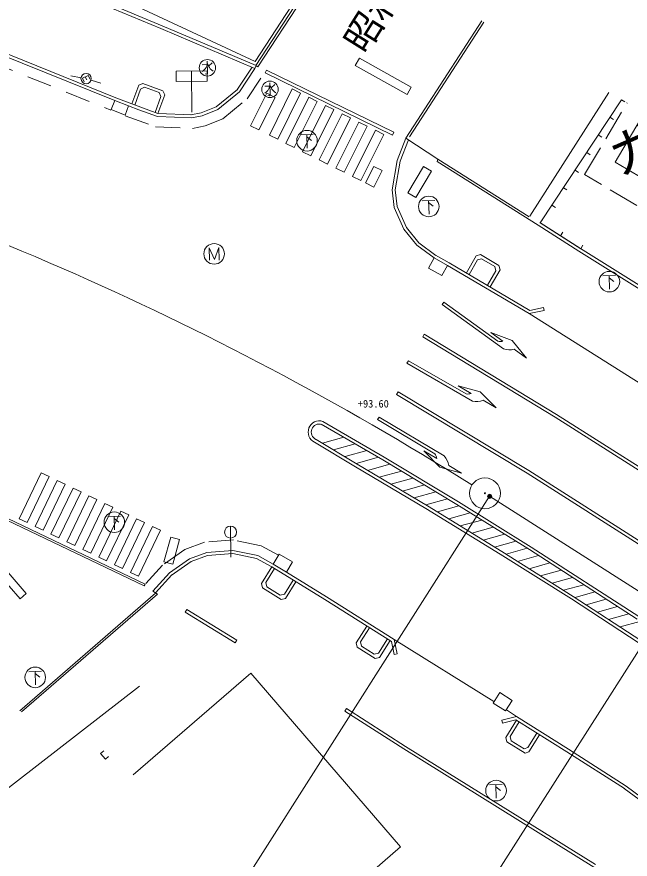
# Model space of a CAD drawing. Units: millimetres, scale not verified. Extents: x 40000 to 680000, y 20000 to 380000.
# Drawn here: x 238339 to 267990, y 269779 to 310468 of the extents above; entities that cross this region are included whole.
import ezdxf
from ezdxf.enums import TextEntityAlignment as Align

# ---------------------------------------------------------------- set-up
doc = ezdxf.new("R2010")
doc.units = ezdxf.units.MM
doc.header["$LTSCALE"] = 1000
doc.linetypes.add('USER1', pattern=[2, 1.2, -0.8])
doc.linetypes.add('USER3', pattern=[2, 1.5, -0.5])
for name, color, linetype, lineweight in [('S-BGD', 1, 'Continuous', 13), ('S-BGD-HTXT', 6, 'Continuous', 13), ('S-BMK', 2, 'Continuous', 13)]:
    doc.layers.add(name, color=color, linetype=linetype, lineweight=lineweight)
doc.styles.add('ＭＳ ゴシック', font='')
doc.styles.get('ＭＳ ゴシック').set_extended_font_data('MS Gothic')

# ---------------------------------------------------------------- blocks, each defined once
blk = doc.blocks.new('BUHIN4')
at = {"layer": 'S-BGD'}
blk.add_line((-297, -153), (-81, -58), dxfattribs=at)
for points in [[(-57, -204), (-94, 20), (-114, 82), (-167, 174), (-217, 240)], [(-87, -310), (75, 266), (93, 279), (114, 286), (185, 251)], [(193, -216), (-42, -150), (11, -80), (59, -27), (120, 20), (197, 59), (297, 95)]]:
    blk.add_lwpolyline(points, dxfattribs=at)
blk.add_circle((0, 0), 398, dxfattribs=at)
blk = doc.blocks.new('BUHIN5')
at = {"layer": 'S-BGD'}
blk.add_lwpolyline([(309, 230), (144, -357), (75, 267), (-306, -231), (-141, 357)], dxfattribs=at)
blk.add_circle((0, 0), 498, dxfattribs=at)
blk = doc.blocks.new('BUHIN7')
at = {"layer": 'S-BGD'}
for p, q in [((-51, -180), (-207, 58)), ((-77, -274), (99, 351)), ((216, -357), (-371, -192))]:
    blk.add_line(p, q, dxfattribs=at)
blk.add_circle((0, 0), 498, dxfattribs=at)
blk = doc.blocks.new('BUHIN41')
at = {"layer": 'S-BGD'}
blk.add_line((12, -97), (-8, 67), dxfattribs=at)
blk.add_lwpolyline([(-173, 77), (-149, -117), (154, -79), (129, 114)], dxfattribs=at)
blk.add_circle((0, 0), 249, dxfattribs=at)
blk = doc.blocks.new('BUHIN157')
at = {"layer": 'S-BMK'}
for radius in [746, 22.5]:
    blk.add_circle((0, 0), radius, dxfattribs=at)
blk = doc.blocks.new('BUHIN156')
at = {"layer": 'S-BGD'}
for radius in [100, 87.5, 75, 62.5, 50, 37.5, 25, 12.5]:
    blk.add_circle((0, 0), radius, dxfattribs=at)
blk = doc.blocks.new('BUHIN187')
at = {"layer": 'S-BGD'}
blk.add_line((0, 0), (-184, -79), dxfattribs=at)
blk = doc.blocks.new('BUHIN188')
at = {"layer": 'S-BGD'}
blk.add_line((0, 0), (-126, 155), dxfattribs=at)
blk = doc.blocks.new('BUHIN189')
at = {"layer": 'S-BGD'}
blk.add_line((0, 0), (-153, -128), dxfattribs=at)

msp = doc.modelspace()

# ---------------------------------------------------------------- linework, layer by layer
at = {"layer": 'S-BGD'}
for p, q in [((249856, 308305), (253747, 314257)), ((249887, 308119), (253874, 314189)), ((249983, 308047), (253978, 314130)), ((242725, 311641), (249856, 308305)), ((242494, 311066), (245301, 309901)), ((242551, 311204), (245358, 310040)), ((260818, 310274), (257147, 304604)), ((260922, 310215), (257329, 304664)), ((245301, 309901), (249849, 307973)), ((245359, 310039), (249907, 308111)), ((243125, 306561), (237246, 308933)), ((243069, 306422), (237192, 308793)), ((254898, 308471), (254702, 308122)), ((257407, 307063), (254898, 308471)), ((248971, 306929), (249708, 308032)), ((249849, 307973), (249907, 308111)), ((249983, 308047), (249903, 308100)), ((257211, 306715), (254702, 308122)), ((241442, 307529), (240950, 307620)), ((246791, 307852), (246805, 305857)), ((249096, 306845), (249849, 307973)), ((250404, 307891), (250338, 307756)), ((256503, 304759), (250338, 307756)), ((256569, 304894), (250404, 307891)), ((241927, 307410), (242405, 307264)), ((244428, 307255), (244236, 307166)), ((245404, 306899), (244428, 307255)), ((244236, 307166), (243905, 306261)), ((244325, 306973), (244046, 306209)), ((244518, 307063), (244325, 306973)), ((245212, 306809), (244518, 307063)), ((245212, 306809), (245301, 306617)), ((245404, 306899), (245494, 306706)), ((247971, 306115), (249001, 306961)), ((248048, 305984), (249096, 306845)), ((251652, 306983), (250546, 304753)), ((252054, 306783), (251652, 306983)), ((257407, 307063), (257211, 306715)), ((263143, 300844), (266957, 306812)), ((243069, 306422), (242901, 305984)), ((243743, 306163), (243069, 306422)), ((243743, 306163), (243069, 306422)), ((243905, 306261), (243122, 306562)), ((245022, 305853), (245301, 306617)), ((245163, 305801), (245494, 306706)), ((250424, 306778), (249643, 305203)), ((250046, 305003), (250827, 306578)), ((250827, 306578), (250424, 306778)), ((250949, 304553), (252054, 306783)), ((252457, 306584), (251351, 304354)), ((252859, 306384), (252457, 306584)), ((263645, 300514), (267571, 306466)), ((242901, 305984), (243575, 305725)), ((243575, 305725), (243743, 306163)), ((243743, 306163), (244241, 305974)), ((243905, 306261), (245163, 305801)), ((247256, 305830), (247971, 306115)), ((247299, 305685), (248048, 305984)), ((251754, 304154), (252859, 306384)), ((253262, 306185), (252156, 303954)), ((252559, 303755), (253664, 305985)), ((253664, 305985), (253262, 306185)), ((244241, 305974), (245136, 305656)), ((245136, 305656), (246788, 305582)), ((245165, 305805), (246795, 305732)), ((246758, 305729), (247256, 305830)), ((246788, 305582), (247299, 305685)), ((252961, 303555), (254067, 305785)), ((254469, 305586), (253364, 303356)), ((254469, 305586), (254067, 305785)), ((267260, 303450), (268682, 305839)), ((250046, 305003), (249643, 305203)), ((253766, 303156), (254872, 305386)), ((255274, 305187), (254169, 302957)), ((255274, 305187), (254872, 305386)), ((254571, 302757), (255677, 304987)), ((254974, 302557), (256079, 304788)), ((256079, 304788), (255677, 304987)), ((256569, 304894), (256503, 304759)), ((250949, 304553), (250546, 304753)), ((251754, 304154), (251351, 304354)), ((257147, 304604), (256727, 303533)), ((257276, 304520), (256872, 303493)), ((257147, 304604), (258689, 303594)), ((252559, 303755), (252156, 303954)), ((253364, 303356), (252961, 303555)), ((258689, 303594), (258655, 303480)), ((263108, 300807), (258689, 303594)), ((254169, 302957), (253766, 303156)), ((255593, 303242), (255198, 302444)), ((255996, 303042), (255593, 303242)), ((256727, 303533), (256483, 302109)), ((256872, 303493), (256634, 302104)), ((257245, 301963), (258000, 303246)), ((258388, 303017), (258000, 303246)), ((263544, 300400), (258655, 303480)), ((271128, 301148), (267260, 303450)), ((254974, 302557), (254571, 302757)), ((255996, 303042), (255601, 302245)), ((257633, 301735), (258388, 303017)), ((255601, 302245), (255198, 302444)), ((256483, 302109), (256576, 301263)), ((256634, 302104), (256722, 301303)), ((257633, 301735), (257245, 301963)), ((256576, 301263), (257051, 300205)), ((256722, 301303), (257180, 300284)), ((257180, 300284), (257781, 299547)), ((265509, 299149), (263544, 300400)), ((265589, 299275), (263626, 300526)), ((263645, 300514), (265601, 299267)), ((257051, 300205), (257677, 299437)), ((257781, 299547), (258600, 298943)), ((257677, 299437), (258511, 298822)), ((268602, 297211), (265509, 299149)), ((268682, 297338), (265589, 299275)), ((258236, 298330), (258511, 298822)), ((258511, 298822), (259157, 298461)), ((258511, 298822), (259157, 298461)), ((258584, 298953), (259232, 298591)), ((260552, 298929), (260072, 298097)), ((260606, 298722), (260201, 298020)), ((260756, 298983), (260552, 298929)), ((260810, 298776), (260606, 298722)), ((261644, 298460), (260756, 298983)), ((261439, 298405), (260810, 298776)), ((258882, 297969), (258236, 298330)), ((259157, 298461), (258882, 297969)), ((259157, 298461), (263114, 296130)), ((259232, 298591), (263140, 296289)), ((261218, 297422), (261698, 298254)), ((261493, 298199), (261439, 298405)), ((261698, 298254), (261644, 298460)), ((261088, 297498), (261493, 298199)), ((258987, 296690), (258903, 296573)), ((261599, 294800), (258987, 296690)), ((258903, 296573), (261866, 294429)), ((263114, 296130), (263829, 296286)), ((263140, 296289), (263797, 296433)), ((263797, 296433), (263829, 296286)), ((263114, 296130), (269065, 292376)), ((258037, 295133), (257959, 295005)), ((257959, 295005), (264356, 291133)), ((258037, 295133), (264435, 291261)), ((262282, 294841), (261255, 295227)), ((261255, 295227), (261840, 294804)), ((262970, 293986), (262282, 294841)), ((262970, 293986), (262386, 294409)), ((257268, 293856), (257196, 293731)), ((260063, 292249), (257268, 293856)), ((257196, 293731), (260367, 291908)), ((260738, 292361), (259676, 292638)), ((259676, 292638), (260302, 292279)), ((256774, 292352), (256697, 292223)), ((263016, 288421), (256697, 292223)), ((263095, 288548), (256774, 292352)), ((261512, 291583), (260738, 292361)), ((261512, 291583), (260886, 291943)), ((255781, 291009), (255855, 291133)), ((258550, 289358), (255781, 291009)), ((255855, 291133), (258996, 289261)), ((264356, 291133), (269722, 287732)), ((264435, 291261), (269804, 287857)), ((253058, 290791), (256028, 289068)), ((253133, 290921), (256105, 289198)), ((254150, 290158), (253113, 289869)), ((254715, 288728), (252736, 289921)), ((254793, 288857), (252813, 290050)), ((254694, 289842), (253643, 289549)), ((255255, 289517), (254205, 289224)), ((258784, 288715), (258022, 289505)), ((258022, 289505), (258642, 289136)), ((255817, 289191), (254736, 288890)), ((256028, 289068), (259616, 286913)), ((256105, 289198), (259694, 287041)), ((258119, 286718), (254715, 288728)), ((258197, 286847), (254793, 288857)), ((256373, 288857), (255299, 288558)), ((256930, 288524), (255861, 288226)), ((259841, 288422), (258784, 288715)), ((259841, 288422), (259221, 288791)), ((269606, 284403), (263095, 288548)), ((239521, 288441), (238452, 286219)), ((238837, 286035), (239905, 288256)), ((239521, 288441), (239905, 288256)), ((257486, 288190), (256424, 287894)), ((269524, 284277), (263016, 288421)), ((240289, 288070), (239221, 285850)), ((239606, 285665), (240674, 287885)), ((241058, 287700), (239990, 285480)), ((240289, 288070), (240674, 287885)), ((241058, 287700), (241442, 287515)), ((258043, 287856), (256986, 287561)), ((240374, 285295), (241442, 287515)), ((241827, 287330), (240759, 285110)), ((241827, 287330), (242211, 287145)), ((258600, 287523), (257549, 287229)), ((241143, 284925), (242211, 287145)), ((242595, 286959), (241527, 284740)), ((242595, 286959), (242979, 286774)), ((259156, 287189), (258111, 286897)), ((259616, 286913), (263121, 284729)), ((259694, 287041), (263202, 284855)), ((241912, 284555), (242979, 286774)), ((243364, 286589), (242296, 284370)), ((243364, 286589), (243748, 286404)), ((261704, 284509), (258119, 286718)), ((261782, 284637), (258197, 286847)), ((259708, 286847), (258668, 286557)), ((260259, 286505), (259221, 286215)), ((244495, 282975), (237854, 286150)), ((244538, 283065), (237897, 286240)), ((238837, 286035), (238452, 286219)), ((242681, 284185), (243748, 286404)), ((244132, 286219), (243065, 284000)), ((244132, 286219), (244517, 286034)), ((260811, 286162), (259775, 285874)), ((239606, 285665), (239221, 285850)), ((243449, 283816), (244517, 286034)), ((244901, 285849), (243834, 283631)), ((245285, 285663), (244218, 283446)), ((244901, 285849), (245285, 285663)), ((248665, 285866), (248690, 284370)), ((261362, 285820), (260329, 285532)), ((240374, 285295), (239990, 285480)), ((245439, 284146), (245776, 285340)), ((246209, 285218), (245776, 285340)), ((261913, 285478), (260883, 285191)), ((236786, 284933), (238797, 282613)), ((241143, 284925), (240759, 285110)), ((246209, 285218), (245873, 284024)), ((262465, 285136), (261437, 284849)), ((263202, 284855), (268404, 281501)), ((236484, 284671), (238495, 282351)), ((241912, 284555), (241527, 284740)), ((246691, 284292), (247524, 284597)), ((246761, 284158), (247556, 284449)), ((247524, 284597), (248784, 284693)), ((247556, 284449), (248774, 284542)), ((248774, 284542), (249929, 284304)), ((248784, 284693), (249982, 284446)), ((249982, 284446), (250739, 284025)), ((251029, 284512), (250739, 284025)), ((251662, 284136), (251029, 284512)), ((265158, 282346), (261704, 284509)), ((265238, 282473), (261782, 284637)), ((263016, 284794), (261989, 284507)), ((263562, 284442), (262545, 284159)), ((263121, 284729), (268321, 281376)), ((242681, 284185), (242296, 284370)), ((245439, 284146), (245873, 284024)), ((245716, 283609), (246691, 284292)), ((245802, 283486), (246761, 284158)), ((249929, 284304), (250666, 283894)), ((250739, 284025), (251372, 283648)), ((250739, 284025), (251372, 283648)), ((251372, 283648), (251662, 284136)), ((264107, 284091), (263102, 283810)), ((243449, 283816), (243065, 284000)), ((244218, 283446), (243834, 283631)), ((244912, 282722), (245716, 283609)), ((250660, 283897), (250164, 283092)), ((250794, 283815), (250375, 283136)), ((250666, 283894), (253223, 282318)), ((251372, 283648), (253303, 282445)), ((264653, 283739), (263658, 283462)), ((245036, 282636), (245827, 283508)), ((251694, 283260), (251276, 282581)), ((265198, 283388), (264215, 283113)), ((244538, 283065), (244495, 282975)), ((250164, 283092), (250213, 282886)), ((251119, 282327), (250213, 282886)), ((250424, 282930), (250375, 283136)), ((251070, 282532), (250424, 282930)), ((251822, 283181), (251326, 282376)), ((265744, 283036), (264771, 282765)), ((238478, 276950), (245047, 282629)), ((238495, 282351), (238797, 282613)), ((238570, 276898), (245134, 282573)), ((244912, 282722), (245134, 282573)), ((251276, 282581), (251070, 282532)), ((253303, 282445), (256581, 280388)), ((268505, 280343), (265238, 282473)), ((266289, 282685), (265325, 282416)), ((251326, 282376), (251119, 282327)), ((253223, 282318), (256447, 280295)), ((268422, 280218), (265158, 282346)), ((266835, 282333), (265867, 282063)), ((267380, 281982), (266408, 281710)), ((246559, 281836), (246481, 281708)), ((248894, 280226), (246481, 281708)), ((248973, 280354), (246559, 281836)), ((267926, 281630), (266949, 281358)), ((268463, 281266), (267501, 280998)), ((255260, 281040), (254750, 280226)), ((255387, 280960), (254959, 280277)), ((248973, 280354), (248894, 280226)), ((256254, 280417), (255825, 279733)), ((261406, 277388), (256581, 280388)), ((256581, 280388), (256723, 279699)), ((254750, 280226), (254797, 280020)), ((254797, 280020), (255664, 279476)), ((254959, 280277), (255006, 280070)), ((255618, 279686), (255006, 280070)), ((256381, 280336), (255871, 279523)), ((256447, 280295), (256576, 279669)), ((255825, 279733), (255618, 279686)), ((256723, 279699), (256576, 279669)), ((255871, 279523), (255664, 279476)), ((243957, 273860), (249659, 278766)), ((249659, 278766), (256884, 270369)), ((249659, 278766), (256884, 270369)), ((261369, 277318), (261694, 277822)), ((261694, 277822), (262286, 277441)), ((261962, 276937), (261369, 277318)), ((262286, 277441), (261962, 276937)), ((254280, 277049), (254199, 276923)), ((257053, 275102), (254199, 276923)), ((257134, 275228), (254280, 277049)), ((261788, 276497), (262489, 276662)), ((261823, 276351), (261788, 276497)), ((261823, 276351), (262462, 276502)), ((262490, 276485), (261976, 275655)), ((262182, 275703), (262618, 276405)), ((262462, 276502), (264933, 274957)), ((262489, 276662), (265013, 275084)), ((261976, 275655), (262024, 275448)), ((262182, 275703), (262231, 275497)), ((262870, 275101), (262231, 275497)), ((263479, 275866), (263047, 275168)), ((263607, 275787), (263095, 274961)), ((266239, 269390), (257053, 275102)), ((266318, 269517), (257134, 275228)), ((262918, 274894), (262024, 275448)), ((263047, 275168), (262870, 275101)), ((265013, 275084), (267793, 273312)), ((242619, 274614), (242386, 274885)), ((263095, 274961), (262918, 274894)), ((264933, 274957), (267713, 273186)), ((267704, 273192), (269947, 271522)), ((267793, 273312), (270039, 271640)), ((256884, 270369), (252557, 266645))]:
    msp.add_line(p, q, dxfattribs=at)
at = {"layer": 'S-BGD', "linetype": 'USER1'}
for p, q in [((237013, 308326), (242882, 305958)), ((249471, 306506), (250264, 307695)), ((248305, 305548), (249471, 306506)), ((243572, 305693), (245037, 305160)), ((246827, 305080), (247442, 305204)), ((247442, 305204), (248305, 305548)), ((245037, 305160), (246827, 305080))]:
    msp.add_line(p, q, dxfattribs=at)
at = {"layer": 'S-BGD', "linetype": 'USER3'}
for p, q in [((265783, 302859), (267839, 306314)), ((270035, 300328), (265783, 302859)), ((262489, 276662), (262006, 276994))]:
    msp.add_line(p, q, dxfattribs=at)
at = {"layer": 'S-BGD'}
msp.add_lwpolyline([(246041, 307847), (247541, 307857), (247545, 307357), (246045, 307347)], close=True, dxfattribs=at)
msp.add_circle((248670, 285577), 289, dxfattribs=at)
for centre, radius, start, end in [((261711, 295268), 481, 256.5015, 285.4565), ((262161, 295345), 962, 252.1104, 283.4883), ((260126, 292727), 481, 262.5015, 291.4565), ((260565, 292850), 962, 258.1103, 289.4883), ((252962, 290410), 539, 71.5444, 245.0957), ((252962, 290410), 389, 71.5444, 245.0957), ((258165, 289070), 481, 7.8667, 36.8218), ((258273, 288627), 962, 9.835, 41.2129)]:
    msp.add_arc(centre, radius, start, end, dxfattribs=at)
at = {"layer": 'S-BGD-HTXT'}
for p, q in [((261197, 287308), (239290, 252960)), ((269692, 281891), (247392, 246926)), ((223345, 261906), (244273, 278141))]:
    msp.add_line(p, q, dxfattribs=at)
at = {"layer": 'S-BGD-HTXT', "linetype": 'USER1'}
for p, q in [((247417, 285090), (246458, 284739)), ((248816, 285197), (247417, 285090)), ((250158, 284920), (248816, 285197)), ((250982, 284462), (250158, 284920)), ((246458, 284739), (245383, 283987)), ((245383, 283987), (244541, 283058))]:
    msp.add_line(p, q, dxfattribs=at)
at = {"layer": 'S-BMK'}
msp.add_line((261197, 287308), (269692, 281891), dxfattribs=at)
msp.add_arc((180538, 160841), 150000, 57.86035, 75.00439, dxfattribs=at)

# ---------------------------------------------------------------- block references
at = {"rotation": 197.55165}
for name, p in [('BUHIN4', (247552, 308007)), ('BUHIN41', (241688, 307483)), ('BUHIN4', (250577, 306965)), ('BUHIN188', (267571, 306466)), ('BUHIN188', (267010, 305615)), ('BUHIN7', (252367, 304485)), ('BUHIN188', (266449, 304765)), ('BUHIN188', (265888, 303915)), ('BUHIN188', (265327, 303064)), ('BUHIN7', (258253, 301307)), ('BUHIN188', (264767, 302214)), ('BUHIN188', (264206, 301364)), ('BUHIN189', (263645, 300514)), ('BUHIN188', (263645, 300514)), ('BUHIN189', (264623, 299890)), ('BUHIN5', (247878, 299019)), ('BUHIN189', (265601, 299267)), ('BUHIN7', (266984, 297676)), ('BUHIN157', (260969, 287453)), ('BUHIN156', (261197, 287308)), ('BUHIN7', (243051, 286055)), ('BUHIN7', (239228, 278560)), ('BUHIN187', (242386, 274885)), ('BUHIN187', (242619, 274614)), ('BUHIN7', (261507, 273090))]:
    msp.add_blockref(name, p, dxfattribs=at)

# ---------------------------------------------------------------- texts
at = {"layer": 'S-BGD', "style": 'ＭＳ ゴシック'}
msp.add_text('昭和町４号線', height=1320, rotation=57.9, dxfattribs=at).set_placement((255509, 308408), align=Align.BOTTOM_LEFT)
msp.add_text('+93.60', height=366.6, dxfattribs=at).set_placement((254825, 291485), align=Align.BOTTOM_LEFT)
at = {"layer": 'S-BGD-HTXT', "style": 'ＭＳ ゴシック'}
msp.add_text('ガードレール', height=1833, rotation=23.9, dxfattribs=at).set_placement((267701, 302254), align=Align.BOTTOM_LEFT)

doc.saveas('drawing.dxf')
